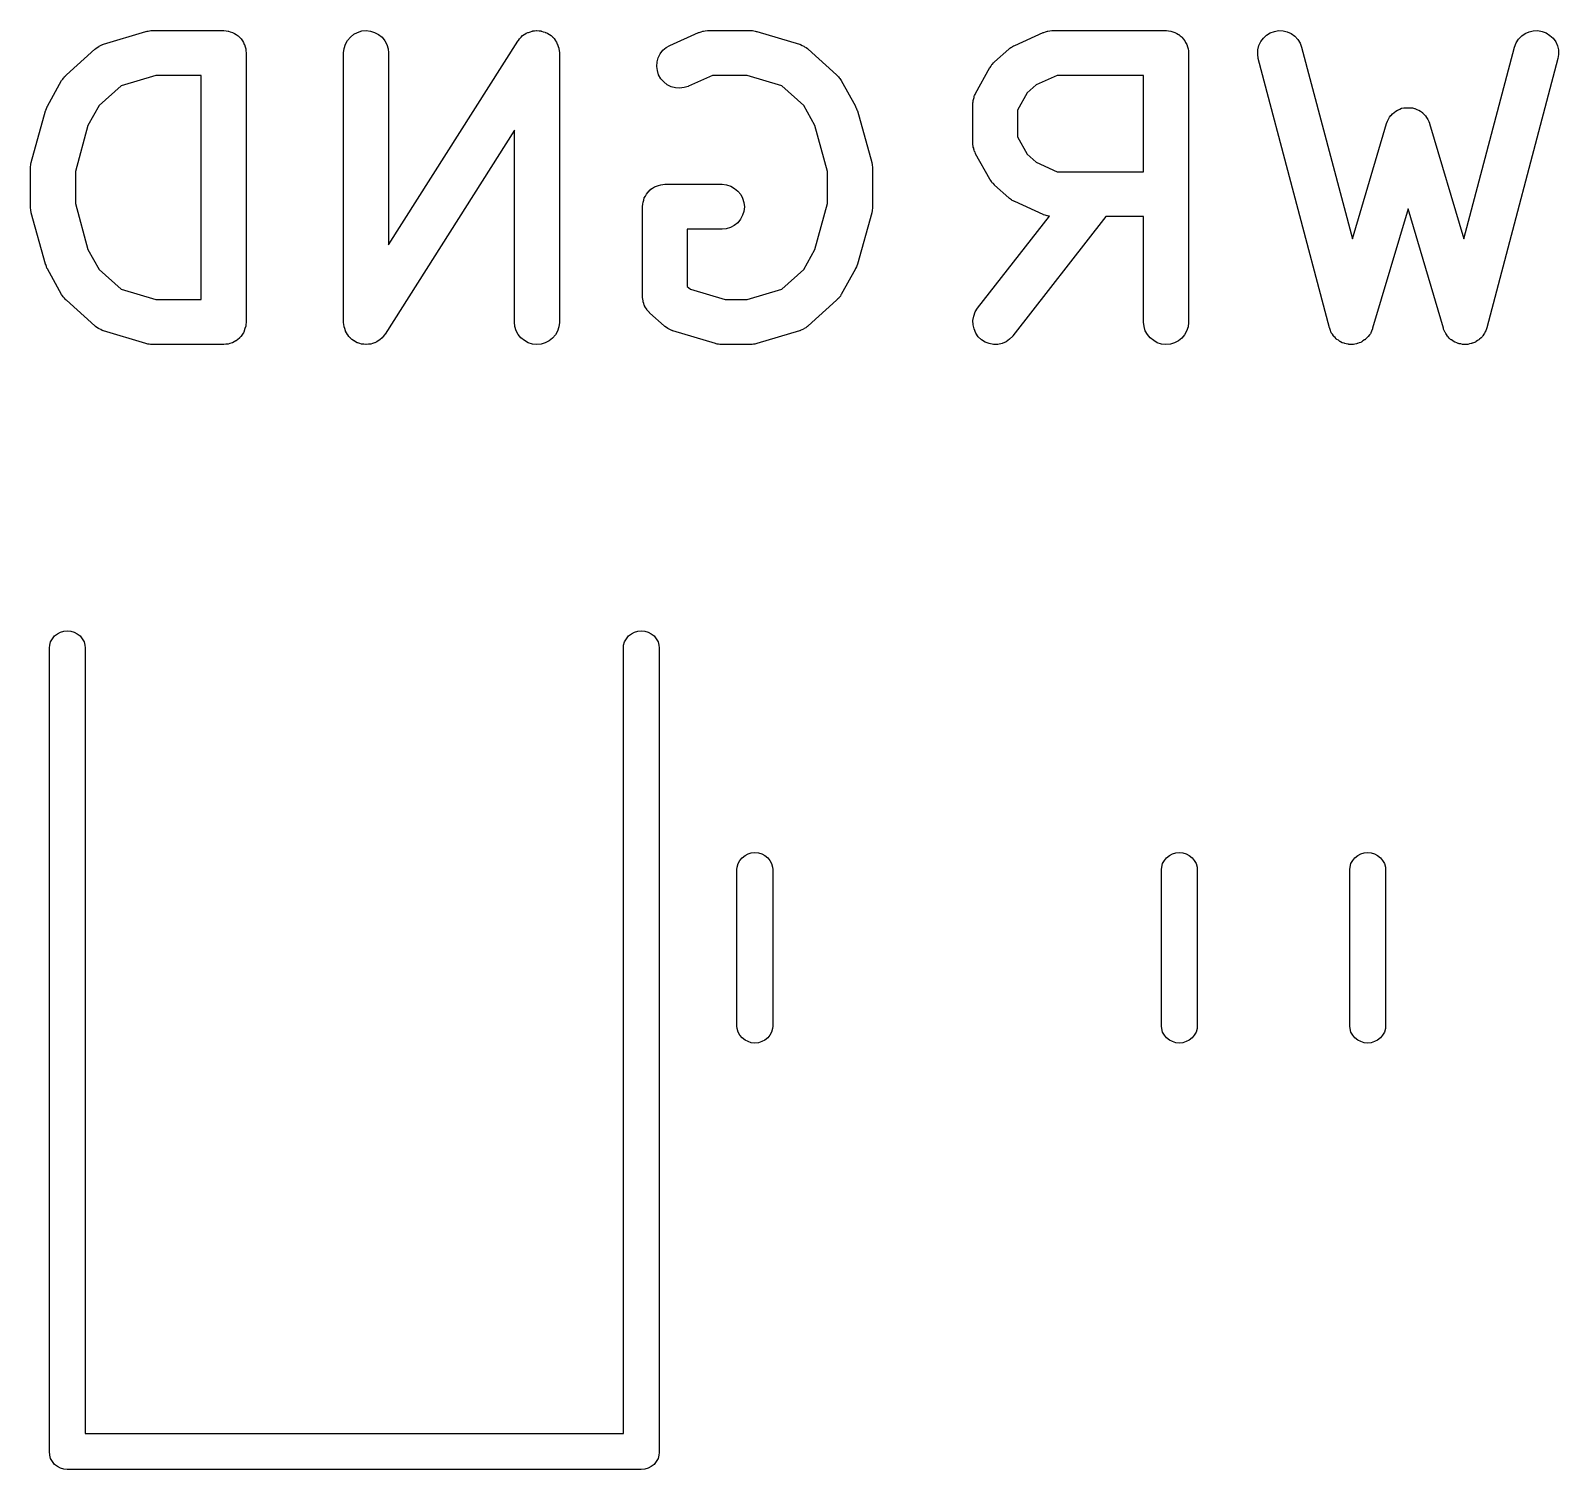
# Model space of a CAD drawing. Extents: x 130.4 to 170.5, y -130.2 to -95.9.
# Drawn here: x 130.59 to 135.7, y -105.5 to -100.68 of the extents above; entities that cross this region are included whole.
import ezdxf

# ---------------------------------------------------------------- set-up
doc = ezdxf.new("R2010")
doc.units = 0
doc.layers.add('BLACK', color=7, linetype='CONTINUOUS')

msp = doc.modelspace()

# ---------------------------------------------------------------- linework, layer by layer
at = {"layer": 'BLACK', "linetype": 'CONTINUOUS'}
for p, q in [((130.836, -100.728), (130.978, -100.685)), ((130.978, -100.685), (130.979, -100.685)), ((130.979, -100.685), (130.982, -100.684)), ((130.982, -100.684), (130.985, -100.684)), ((130.985, -100.684), (130.99, -100.683)), ((130.99, -100.683), (130.994, -100.682)), ((130.994, -100.682), (130.997, -100.682)), ((130.997, -100.682), (131, -100.682)), ((131, -100.682), (131.238, -100.682)), ((131.238, -100.682), (131.239, -100.682)), ((131.239, -100.682), (131.239, -100.682)), ((131.239, -100.682), (131.239, -100.682)), ((131.239, -100.682), (131.239, -100.682)), ((131.239, -100.682), (131.246, -100.683)), ((131.246, -100.683), (131.253, -100.684)), ((131.253, -100.684), (131.253, -100.684)), ((131.253, -100.684), (131.254, -100.684)), ((131.254, -100.684), (131.26, -100.686)), ((131.26, -100.686), (131.267, -100.688)), ((131.686, -100.688), (131.7, -100.683)), ((131.7, -100.683), (131.715, -100.682)), ((131.715, -100.682), (131.729, -100.684)), ((131.729, -100.684), (131.743, -100.688)), ((132.258, -100.688), (132.264, -100.686)), ((132.264, -100.686), (132.27, -100.684)), ((132.27, -100.684), (132.271, -100.684)), ((132.271, -100.684), (132.272, -100.683)), ((132.272, -100.683), (132.278, -100.683)), ((132.278, -100.683), (132.285, -100.682)), ((132.285, -100.682), (132.285, -100.682)), ((132.285, -100.682), (132.286, -100.682)), ((132.286, -100.682), (132.293, -100.683)), ((132.293, -100.683), (132.299, -100.683)), ((132.299, -100.683), (132.3, -100.684)), ((132.3, -100.684), (132.301, -100.684)), ((132.301, -100.684), (132.307, -100.686)), ((132.307, -100.686), (132.313, -100.687)), ((132.829, -100.688), (132.835, -100.686)), ((132.835, -100.686), (132.841, -100.684)), ((132.841, -100.684), (132.842, -100.684)), ((132.842, -100.684), (132.843, -100.684)), ((132.843, -100.684), (132.849, -100.683)), ((132.849, -100.683), (132.856, -100.682)), ((132.856, -100.682), (132.856, -100.682)), ((132.856, -100.682), (132.857, -100.682)), ((132.857, -100.682), (133, -100.682)), ((133, -100.682), (133.001, -100.682)), ((133.001, -100.682), (133.004, -100.682)), ((133.004, -100.682), (133.007, -100.682)), ((133.007, -100.682), (133.011, -100.683)), ((133.011, -100.683), (133.016, -100.684)), ((133.016, -100.684), (133.019, -100.685)), ((133.019, -100.685), (133.022, -100.685)), ((133.022, -100.685), (133.164, -100.728)), ((133.981, -100.688), (133.987, -100.686)), ((133.987, -100.686), (133.994, -100.684)), ((133.994, -100.684), (133.994, -100.684)), ((133.994, -100.684), (133.995, -100.684)), ((133.995, -100.684), (134.002, -100.683)), ((134.002, -100.683), (134.008, -100.682)), ((134.008, -100.682), (134.009, -100.682)), ((134.009, -100.682), (134.01, -100.682)), ((134.01, -100.682), (134.39, -100.682)), ((134.39, -100.682), (134.391, -100.682)), ((134.391, -100.682), (134.391, -100.682)), ((134.391, -100.682), (134.391, -100.682)), ((134.391, -100.682), (134.392, -100.682)), ((134.392, -100.682), (134.399, -100.683)), ((134.399, -100.683), (134.406, -100.684)), ((134.406, -100.684), (134.406, -100.684)), ((134.406, -100.684), (134.406, -100.684)), ((134.406, -100.684), (134.413, -100.686)), ((134.413, -100.686), (134.42, -100.688)), ((134.739, -100.69), (134.753, -100.685)), ((134.753, -100.685), (134.767, -100.682)), ((134.767, -100.682), (134.782, -100.683)), ((134.782, -100.683), (134.796, -100.686)), ((134.796, -100.686), (134.809, -100.692)), ((135.592, -100.692), (135.605, -100.686)), ((135.605, -100.686), (135.619, -100.683)), ((135.619, -100.683), (135.634, -100.682)), ((135.634, -100.682), (135.648, -100.685)), ((135.648, -100.685), (135.662, -100.69)), ((130.815, -100.739), (130.82, -100.735)), ((130.82, -100.735), (130.821, -100.734)), ((130.821, -100.734), (130.822, -100.734)), ((130.822, -100.734), (130.828, -100.731)), ((130.828, -100.731), (130.833, -100.729)), ((130.833, -100.729), (130.834, -100.729)), ((130.834, -100.729), (130.836, -100.728)), ((131.267, -100.688), (131.267, -100.688)), ((131.267, -100.688), (131.268, -100.688)), ((131.268, -100.688), (131.274, -100.692)), ((131.274, -100.692), (131.28, -100.695)), ((131.28, -100.695), (131.28, -100.695)), ((131.28, -100.695), (131.28, -100.695)), ((131.28, -100.695), (131.286, -100.7)), ((131.286, -100.7), (131.291, -100.704)), ((131.291, -100.704), (131.291, -100.704)), ((131.291, -100.704), (131.292, -100.705)), ((131.292, -100.705), (131.296, -100.71)), ((131.296, -100.71), (131.301, -100.716)), ((131.301, -100.716), (131.301, -100.716)), ((131.301, -100.716), (131.301, -100.716)), ((131.301, -100.716), (131.304, -100.722)), ((131.304, -100.722), (131.307, -100.729)), ((131.307, -100.729), (131.308, -100.729)), ((131.308, -100.729), (131.308, -100.729)), ((131.308, -100.729), (131.31, -100.736)), ((131.31, -100.736), (131.312, -100.743)), ((131.641, -100.742), (131.645, -100.728)), ((131.645, -100.728), (131.652, -100.715)), ((131.652, -100.715), (131.662, -100.704)), ((131.662, -100.704), (131.673, -100.694)), ((131.673, -100.694), (131.686, -100.688)), ((131.743, -100.688), (131.756, -100.695)), ((131.756, -100.695), (131.768, -100.704)), ((131.768, -100.704), (131.777, -100.716)), ((131.777, -100.716), (131.784, -100.729)), ((131.784, -100.729), (131.788, -100.743)), ((131.789, -101.399), (132.222, -100.717)), ((132.222, -100.717), (132.223, -100.716)), ((132.223, -100.716), (132.223, -100.715)), ((132.223, -100.715), (132.224, -100.715)), ((132.224, -100.715), (132.228, -100.71)), ((132.228, -100.71), (132.232, -100.705)), ((132.232, -100.705), (132.233, -100.704)), ((132.233, -100.704), (132.238, -100.699)), ((132.233, -100.704), (132.233, -100.704)), ((132.238, -100.699), (132.243, -100.695)), ((132.243, -100.695), (132.244, -100.695)), ((132.244, -100.695), (132.245, -100.694)), ((132.245, -100.694), (132.25, -100.691)), ((132.25, -100.691), (132.256, -100.688)), ((132.256, -100.688), (132.257, -100.688)), ((132.257, -100.688), (132.258, -100.688)), ((132.313, -100.687), (132.314, -100.688)), ((132.314, -100.688), (132.315, -100.688)), ((132.315, -100.688), (132.321, -100.691)), ((132.321, -100.691), (132.326, -100.694)), ((132.326, -100.694), (132.327, -100.695)), ((132.327, -100.695), (132.328, -100.695)), ((132.328, -100.695), (132.333, -100.699)), ((132.333, -100.699), (132.338, -100.703)), ((132.338, -100.703), (132.338, -100.704)), ((132.338, -100.704), (132.339, -100.704)), ((132.339, -100.704), (132.343, -100.709)), ((132.343, -100.709), (132.347, -100.714)), ((132.347, -100.714), (132.348, -100.715)), ((132.348, -100.715), (132.348, -100.716)), ((132.348, -100.716), (132.351, -100.721)), ((132.351, -100.721), (132.354, -100.727)), ((132.354, -100.727), (132.355, -100.728)), ((132.355, -100.728), (132.355, -100.729)), ((132.355, -100.729), (132.357, -100.735)), ((132.357, -100.735), (132.359, -100.741)), ((132.718, -100.739), (132.731, -100.732)), ((132.731, -100.732), (132.826, -100.689)), ((132.826, -100.689), (132.827, -100.688)), ((132.827, -100.688), (132.828, -100.688)), ((132.828, -100.688), (132.829, -100.688)), ((133.164, -100.728), (133.165, -100.728)), ((133.165, -100.728), (133.167, -100.729)), ((133.167, -100.729), (133.168, -100.729)), ((133.168, -100.729), (133.173, -100.732)), ((133.173, -100.732), (133.179, -100.734)), ((133.179, -100.734), (133.18, -100.735)), ((133.18, -100.735), (133.181, -100.736)), ((133.181, -100.736), (133.186, -100.739)), ((133.871, -100.739), (133.874, -100.737)), ((133.874, -100.737), (133.877, -100.735)), ((133.877, -100.735), (133.88, -100.733)), ((133.88, -100.733), (133.884, -100.732)), ((133.884, -100.732), (133.979, -100.689)), ((133.979, -100.689), (133.98, -100.688)), ((133.98, -100.688), (133.98, -100.688)), ((133.98, -100.688), (133.981, -100.688)), ((134.42, -100.688), (134.42, -100.688)), ((134.42, -100.688), (134.42, -100.688)), ((134.42, -100.688), (134.426, -100.692)), ((134.426, -100.692), (134.432, -100.695)), ((134.432, -100.695), (134.433, -100.695)), ((134.433, -100.695), (134.433, -100.695)), ((134.433, -100.695), (134.438, -100.7)), ((134.438, -100.7), (134.444, -100.704)), ((134.444, -100.704), (134.444, -100.704)), ((134.444, -100.704), (134.444, -100.705)), ((134.444, -100.705), (134.448, -100.71)), ((134.448, -100.71), (134.453, -100.716)), ((134.453, -100.716), (134.453, -100.716)), ((134.453, -100.716), (134.453, -100.716)), ((134.453, -100.716), (134.456, -100.722)), ((134.456, -100.722), (134.46, -100.729)), ((134.46, -100.729), (134.46, -100.729)), ((134.46, -100.729), (134.46, -100.729)), ((134.46, -100.729), (134.462, -100.736)), ((134.462, -100.736), (134.464, -100.743)), ((134.697, -100.746), (134.701, -100.732)), ((134.701, -100.732), (134.707, -100.719)), ((134.707, -100.719), (134.716, -100.707)), ((134.716, -100.707), (134.726, -100.697)), ((134.726, -100.697), (134.739, -100.69)), ((134.809, -100.692), (134.821, -100.701)), ((134.821, -100.701), (134.831, -100.712)), ((134.831, -100.712), (134.839, -100.724)), ((134.839, -100.724), (134.844, -100.738)), ((135.556, -100.737), (135.562, -100.723)), ((135.556, -100.738), (135.556, -100.737)), ((135.562, -100.723), (135.569, -100.711)), ((135.569, -100.711), (135.58, -100.7)), ((135.58, -100.7), (135.592, -100.692)), ((135.662, -100.69), (135.674, -100.698)), ((135.674, -100.698), (135.685, -100.708)), ((135.685, -100.708), (135.694, -100.72)), ((135.694, -100.72), (135.7, -100.733)), ((135.7, -100.733), (135.703, -100.747)), ((130.712, -100.83), (130.807, -100.744)), ((130.807, -100.744), (130.808, -100.744)), ((130.808, -100.744), (130.809, -100.743)), ((130.809, -100.743), (130.81, -100.742)), ((130.81, -100.742), (130.815, -100.739)), ((131.312, -100.743), (131.312, -100.743)), ((131.312, -100.743), (131.312, -100.743)), ((131.312, -100.743), (131.312, -100.75)), ((131.312, -100.75), (131.313, -100.757)), ((131.313, -100.757), (131.313, -101.657)), ((131.639, -100.756), (131.641, -100.742)), ((131.639, -100.757), (131.639, -100.756)), ((131.639, -101.657), (131.639, -100.757)), ((131.788, -100.743), (131.789, -100.757)), ((131.789, -100.757), (131.789, -101.399)), ((132.359, -100.741), (132.359, -100.742)), ((132.359, -100.742), (132.359, -100.743)), ((132.359, -100.743), (132.36, -100.749)), ((132.36, -100.749), (132.361, -100.756)), ((132.361, -100.756), (132.361, -100.756)), ((132.361, -100.756), (132.361, -100.757)), ((132.361, -100.757), (132.361, -101.657)), ((132.687, -100.802), (132.688, -100.787)), ((132.688, -100.787), (132.692, -100.773)), ((132.692, -100.773), (132.698, -100.76)), ((132.698, -100.76), (132.707, -100.748)), ((132.707, -100.748), (132.718, -100.739)), ((133.186, -100.739), (133.191, -100.742)), ((133.191, -100.742), (133.192, -100.743)), ((133.192, -100.743), (133.193, -100.744)), ((133.193, -100.744), (133.288, -100.83)), ((133.813, -100.79), (133.816, -100.787)), ((133.816, -100.787), (133.864, -100.744)), ((133.864, -100.744), (133.865, -100.744)), ((133.865, -100.744), (133.868, -100.741)), ((133.868, -100.741), (133.871, -100.739)), ((134.464, -100.743), (134.464, -100.743)), ((134.464, -100.743), (134.464, -100.743)), ((134.464, -100.743), (134.465, -100.75)), ((134.465, -100.75), (134.465, -100.757)), ((134.465, -100.757), (134.465, -101.657)), ((134.697, -100.761), (134.697, -100.746)), ((134.699, -100.775), (134.697, -100.761)), ((134.699, -100.776), (134.699, -100.775)), ((134.937, -101.676), (134.699, -100.776)), ((134.844, -100.738), (135.014, -101.379)), ((135.386, -101.379), (135.556, -100.738)), ((135.701, -100.776), (135.463, -101.676)), ((135.703, -100.762), (135.701, -100.776)), ((135.703, -100.747), (135.703, -100.762)), ((130.702, -100.841), (130.704, -100.839)), ((130.704, -100.839), (130.705, -100.836)), ((130.705, -100.836), (130.709, -100.833)), ((130.709, -100.833), (130.712, -100.83)), ((131.011, -100.832), (130.895, -100.867)), ((131.163, -100.832), (131.011, -100.832)), ((131.163, -101.582), (131.163, -100.832)), ((132.689, -100.816), (132.687, -100.802)), ((132.693, -100.83), (132.689, -100.816)), ((132.7, -100.843), (132.693, -100.83)), ((132.873, -100.832), (132.793, -100.868)), ((132.989, -100.832), (132.873, -100.832)), ((133.105, -100.867), (132.989, -100.832)), ((133.288, -100.83), (133.289, -100.831)), ((133.289, -100.831), (133.292, -100.834)), ((133.292, -100.834), (133.295, -100.837)), ((133.295, -100.837), (133.297, -100.84)), ((133.297, -100.84), (133.299, -100.842)), ((133.753, -100.892), (133.801, -100.806)), ((133.801, -100.806), (133.802, -100.806)), ((133.802, -100.806), (133.804, -100.802)), ((133.804, -100.802), (133.807, -100.798)), ((133.807, -100.798), (133.808, -100.796)), ((133.808, -100.796), (133.81, -100.794)), ((133.81, -100.794), (133.813, -100.79)), ((134.026, -100.832), (133.956, -100.864)), ((134.315, -100.832), (134.026, -100.832)), ((134.315, -101.154), (134.315, -100.832)), ((130.649, -100.935), (130.696, -100.849)), ((130.696, -100.849), (130.697, -100.848)), ((130.697, -100.848), (130.7, -100.845)), ((130.7, -100.845), (130.702, -100.841)), ((130.895, -100.867), (130.821, -100.933)), ((132.71, -100.854), (132.7, -100.843)), ((132.722, -100.863), (132.71, -100.854)), ((132.735, -100.87), (132.722, -100.863)), ((132.749, -100.874), (132.735, -100.87)), ((132.763, -100.875), (132.749, -100.874)), ((132.778, -100.873), (132.763, -100.875)), ((132.792, -100.869), (132.778, -100.873)), ((132.793, -100.868), (132.792, -100.869)), ((133.179, -100.933), (133.105, -100.867)), ((133.299, -100.842), (133.301, -100.846)), ((133.301, -100.846), (133.304, -100.849)), ((133.304, -100.849), (133.351, -100.935)), ((133.926, -100.89), (133.894, -100.948)), ((133.956, -100.864), (133.926, -100.89)), ((130.645, -100.943), (130.648, -100.937)), ((130.648, -100.936), (130.649, -100.935)), ((130.648, -100.937), (130.648, -100.936)), ((130.821, -100.933), (130.784, -101)), ((133.216, -101), (133.179, -100.933)), ((133.351, -100.935), (133.352, -100.936)), ((133.352, -100.936), (133.352, -100.937)), ((133.352, -100.937), (133.353, -100.938)), ((133.353, -100.938), (133.355, -100.944)), ((133.744, -100.924), (133.745, -100.92)), ((133.744, -100.928), (133.744, -100.924)), ((133.744, -100.929), (133.744, -100.928)), ((133.744, -101.057), (133.744, -100.929)), ((133.745, -100.916), (133.746, -100.913)), ((133.745, -100.92), (133.745, -100.916)), ((133.746, -100.913), (133.747, -100.909)), ((133.747, -100.909), (133.748, -100.906)), ((133.748, -100.906), (133.749, -100.902)), ((133.749, -100.902), (133.75, -100.899)), ((133.75, -100.899), (133.752, -100.896)), ((133.752, -100.896), (133.753, -100.892)), ((135.172, -100.945), (135.178, -100.942)), ((135.178, -100.942), (135.179, -100.942)), ((135.179, -100.942), (135.186, -100.941)), ((135.179, -100.942), (135.179, -100.942)), ((135.186, -100.941), (135.193, -100.94)), ((135.193, -100.94), (135.193, -100.94)), ((135.193, -100.94), (135.194, -100.94)), ((135.194, -100.94), (135.201, -100.94)), ((135.201, -100.94), (135.207, -100.94)), ((135.207, -100.94), (135.208, -100.94)), ((135.208, -100.94), (135.208, -100.94)), ((135.208, -100.94), (135.215, -100.941)), ((135.215, -100.941), (135.222, -100.943)), ((130.594, -101.123), (130.642, -100.951)), ((130.642, -100.95), (130.643, -100.949)), ((130.642, -100.951), (130.642, -100.95)), ((130.643, -100.948), (130.645, -100.943)), ((130.643, -100.949), (130.643, -100.948)), ((133.355, -100.944), (133.357, -100.949)), ((133.357, -100.949), (133.358, -100.95)), ((133.358, -100.95), (133.358, -100.951)), ((133.358, -100.951), (133.406, -101.123)), ((133.894, -100.948), (133.894, -101.038)), ((135.014, -101.379), (135.128, -100.993)), ((135.128, -100.993), (135.128, -100.992)), ((135.128, -100.992), (135.129, -100.992)), ((135.129, -100.991), (135.131, -100.985)), ((135.129, -100.992), (135.129, -100.991)), ((135.131, -100.985), (135.134, -100.978)), ((135.134, -100.978), (135.138, -100.972)), ((135.134, -100.978), (135.134, -100.978)), ((135.134, -100.978), (135.134, -100.978)), ((135.138, -100.972), (135.142, -100.966)), ((135.142, -100.966), (135.143, -100.966)), ((135.143, -100.966), (135.148, -100.961)), ((135.143, -100.966), (135.143, -100.966)), ((135.148, -100.961), (135.153, -100.956)), ((135.153, -100.956), (135.159, -100.952)), ((135.153, -100.956), (135.153, -100.956)), ((135.153, -100.956), (135.153, -100.956)), ((135.159, -100.952), (135.165, -100.948)), ((135.165, -100.948), (135.165, -100.948)), ((135.165, -100.948), (135.166, -100.948)), ((135.166, -100.948), (135.172, -100.945)), ((135.222, -100.943), (135.222, -100.943)), ((135.222, -100.943), (135.223, -100.943)), ((135.223, -100.943), (135.229, -100.946)), ((135.229, -100.946), (135.235, -100.948)), ((135.235, -100.948), (135.236, -100.948)), ((135.236, -100.948), (135.236, -100.948)), ((135.236, -100.948), (135.242, -100.952)), ((135.242, -100.952), (135.248, -100.956)), ((135.248, -100.956), (135.248, -100.957)), ((135.248, -100.957), (135.248, -100.957)), ((135.248, -100.957), (135.253, -100.962)), ((135.253, -100.962), (135.258, -100.967)), ((135.258, -100.967), (135.258, -100.967)), ((135.258, -100.967), (135.258, -100.967)), ((135.258, -100.967), (135.262, -100.973)), ((135.262, -100.973), (135.266, -100.979)), ((135.266, -100.979), (135.266, -100.979)), ((135.266, -100.979), (135.266, -100.979)), ((135.266, -100.979), (135.269, -100.986)), ((135.269, -100.986), (135.272, -100.992)), ((135.272, -100.992), (135.272, -100.993)), ((135.272, -100.993), (135.272, -100.993)), ((135.272, -100.993), (135.386, -101.379)), ((130.784, -101), (130.742, -101.153)), ((132.211, -101.015), (131.778, -101.697)), ((132.211, -101.657), (132.211, -101.015)), ((133.258, -101.153), (133.216, -101)), ((133.894, -101.038), (133.926, -101.095)), ((133.744, -101.061), (133.744, -101.057)), ((133.744, -101.065), (133.744, -101.061)), ((133.745, -101.068), (133.744, -101.065)), ((133.745, -101.072), (133.745, -101.068)), ((133.747, -101.075), (133.745, -101.072)), ((133.747, -101.079), (133.747, -101.075)), ((133.749, -101.082), (133.747, -101.079)), ((133.75, -101.086), (133.749, -101.082)), ((133.752, -101.089), (133.75, -101.086)), ((133.753, -101.093), (133.752, -101.089)), ((133.753, -101.094), (133.753, -101.093)), ((133.801, -101.179), (133.753, -101.094)), ((133.926, -101.095), (133.956, -101.122)), ((130.592, -101.137), (130.593, -101.132)), ((130.592, -101.14), (130.592, -101.137)), ((130.592, -101.142), (130.592, -101.14)), ((130.592, -101.143), (130.592, -101.142)), ((130.592, -101.271), (130.592, -101.143)), ((130.593, -101.127), (130.594, -101.125)), ((130.593, -101.132), (130.593, -101.127)), ((130.594, -101.125), (130.594, -101.123)), ((133.406, -101.123), (133.406, -101.124)), ((133.406, -101.124), (133.406, -101.126)), ((133.406, -101.126), (133.407, -101.128)), ((133.407, -101.128), (133.407, -101.133)), ((133.407, -101.133), (133.408, -101.138)), ((133.408, -101.138), (133.408, -101.141)), ((133.408, -101.141), (133.408, -101.143)), ((133.408, -101.143), (133.408, -101.271)), ((133.956, -101.122), (134.026, -101.154)), ((130.742, -101.153), (130.742, -101.261)), ((132.7, -101.198), (132.707, -101.197)), ((132.707, -101.197), (132.714, -101.196)), ((132.714, -101.196), (132.905, -101.196)), ((132.905, -101.196), (132.906, -101.196)), ((132.906, -101.196), (132.92, -101.198)), ((133.258, -101.261), (133.258, -101.153)), ((133.804, -101.183), (133.801, -101.179)), ((133.806, -101.187), (133.804, -101.183)), ((133.808, -101.189), (133.806, -101.187)), ((133.809, -101.191), (133.808, -101.189)), ((133.813, -101.194), (133.809, -101.191)), ((133.816, -101.198), (133.813, -101.194)), ((134.026, -101.154), (134.315, -101.154)), ((132.643, -101.249), (132.645, -101.242)), ((132.645, -101.242), (132.649, -101.236)), ((132.645, -101.242), (132.645, -101.242)), ((132.645, -101.242), (132.645, -101.242)), ((132.649, -101.236), (132.652, -101.229)), ((132.652, -101.229), (132.657, -101.224)), ((132.652, -101.229), (132.652, -101.229)), ((132.652, -101.229), (132.652, -101.229)), ((132.657, -101.224), (132.661, -101.218)), ((132.661, -101.218), (132.662, -101.218)), ((132.662, -101.218), (132.667, -101.213)), ((132.662, -101.218), (132.662, -101.218)), ((132.667, -101.213), (132.673, -101.209)), ((132.673, -101.209), (132.679, -101.205)), ((132.673, -101.209), (132.673, -101.209)), ((132.673, -101.209), (132.673, -101.209)), ((132.679, -101.205), (132.686, -101.202)), ((132.686, -101.202), (132.693, -101.2)), ((132.686, -101.202), (132.686, -101.202)), ((132.686, -101.202), (132.686, -101.202)), ((132.693, -101.2), (132.7, -101.198)), ((132.7, -101.198), (132.7, -101.198)), ((132.7, -101.198), (132.7, -101.198)), ((132.92, -101.198), (132.934, -101.202)), ((132.934, -101.202), (132.947, -101.21)), ((132.947, -101.21), (132.958, -101.219)), ((132.958, -101.219), (132.968, -101.23)), ((132.968, -101.23), (132.974, -101.243)), ((132.974, -101.243), (132.978, -101.257)), ((133.816, -101.199), (133.816, -101.198)), ((133.864, -101.241), (133.816, -101.199)), ((133.867, -101.244), (133.864, -101.241)), ((133.87, -101.246), (133.867, -101.244)), ((133.873, -101.248), (133.87, -101.246)), ((133.876, -101.25), (133.873, -101.248)), ((130.592, -101.274), (130.592, -101.271)), ((130.592, -101.276), (130.592, -101.274)), ((130.593, -101.281), (130.592, -101.276)), ((130.593, -101.286), (130.593, -101.281)), ((130.594, -101.288), (130.593, -101.286)), ((130.594, -101.29), (130.594, -101.288)), ((130.594, -101.292), (130.594, -101.29)), ((130.642, -101.463), (130.594, -101.292)), ((130.742, -101.261), (130.784, -101.414)), ((132.639, -101.27), (132.64, -101.263)), ((132.639, -101.271), (132.639, -101.27)), ((132.639, -101.571), (132.639, -101.271)), ((132.639, -101.271), (132.639, -101.271)), ((132.639, -101.271), (132.639, -101.271)), ((132.639, -101.271), (132.639, -101.271)), ((132.64, -101.263), (132.641, -101.256)), ((132.641, -101.256), (132.643, -101.249)), ((132.641, -101.256), (132.641, -101.256)), ((132.641, -101.256), (132.641, -101.256)), ((132.974, -101.3), (132.967, -101.313)), ((132.978, -101.287), (132.974, -101.3)), ((132.978, -101.257), (132.98, -101.272)), ((132.98, -101.272), (132.978, -101.287)), ((133.216, -101.414), (133.258, -101.261)), ((133.406, -101.292), (133.358, -101.463)), ((133.407, -101.287), (133.406, -101.289)), ((133.406, -101.289), (133.406, -101.292)), ((133.408, -101.277), (133.407, -101.282)), ((133.407, -101.282), (133.407, -101.287)), ((133.408, -101.271), (133.408, -101.272)), ((133.408, -101.272), (133.408, -101.275)), ((133.408, -101.275), (133.408, -101.277)), ((133.879, -101.252), (133.876, -101.25)), ((133.883, -101.254), (133.879, -101.252)), ((133.884, -101.254), (133.883, -101.254)), ((133.979, -101.297), (133.884, -101.254)), ((133.98, -101.298), (133.979, -101.297)), ((133.979, -101.297), (133.979, -101.297)), ((133.986, -101.3), (133.98, -101.298)), ((133.993, -101.302), (133.986, -101.3)), ((135.2, -101.278), (135.081, -101.678)), ((135.319, -101.678), (135.2, -101.278)), ((132.905, -101.346), (132.789, -101.346)), ((132.789, -101.346), (132.789, -101.538)), ((132.919, -101.345), (132.905, -101.346)), ((132.933, -101.341), (132.919, -101.345)), ((132.946, -101.334), (132.933, -101.341)), ((132.958, -101.325), (132.946, -101.334)), ((132.967, -101.313), (132.958, -101.325)), ((133.76, -101.611), (134, -101.303)), ((134.189, -101.304), (133.878, -101.703)), ((133.994, -101.302), (133.993, -101.302)), ((133.993, -101.302), (133.993, -101.302)), ((134, -101.303), (133.994, -101.302)), ((134.315, -101.304), (134.189, -101.304)), ((134.315, -101.657), (134.315, -101.304)), ((130.784, -101.414), (130.821, -101.481)), ((133.179, -101.481), (133.216, -101.414)), ((130.642, -101.464), (130.642, -101.463)), ((130.643, -101.465), (130.642, -101.464)), ((130.645, -101.471), (130.643, -101.465)), ((130.647, -101.477), (130.645, -101.471)), ((130.648, -101.477), (130.647, -101.477)), ((130.648, -101.478), (130.648, -101.477)), ((130.649, -101.479), (130.648, -101.478)), ((130.696, -101.565), (130.649, -101.479)), ((130.821, -101.481), (130.895, -101.547)), ((133.105, -101.547), (133.179, -101.481)), ((133.351, -101.479), (133.304, -101.565)), ((133.352, -101.478), (133.351, -101.479)), ((133.355, -101.472), (133.352, -101.478)), ((133.352, -101.478), (133.352, -101.478)), ((133.357, -101.466), (133.355, -101.472)), ((133.358, -101.464), (133.357, -101.465)), ((133.357, -101.465), (133.357, -101.466)), ((133.358, -101.463), (133.358, -101.464)), ((130.895, -101.547), (131.011, -101.582)), ((132.789, -101.538), (132.8, -101.547)), ((132.8, -101.547), (132.916, -101.582)), ((132.989, -101.582), (133.105, -101.547)), ((130.699, -101.569), (130.696, -101.565)), ((130.701, -101.573), (130.699, -101.569)), ((130.703, -101.575), (130.701, -101.573)), ((130.705, -101.577), (130.703, -101.575)), ((130.708, -101.58), (130.705, -101.577)), ((130.711, -101.584), (130.708, -101.58)), ((130.712, -101.584), (130.711, -101.584)), ((130.807, -101.67), (130.712, -101.584)), ((131.011, -101.582), (131.163, -101.582)), ((132.639, -101.573), (132.639, -101.571)), ((132.639, -101.575), (132.639, -101.573)), ((132.64, -101.58), (132.639, -101.575)), ((132.641, -101.586), (132.64, -101.58)), ((132.641, -101.588), (132.641, -101.586)), ((132.641, -101.589), (132.641, -101.588)), ((132.643, -101.595), (132.641, -101.589)), ((132.645, -101.6), (132.643, -101.595)), ((132.646, -101.601), (132.645, -101.6)), ((132.646, -101.603), (132.646, -101.601)), ((132.649, -101.608), (132.646, -101.603)), ((132.916, -101.582), (132.989, -101.582)), ((133.288, -101.584), (133.193, -101.67)), ((133.291, -101.581), (133.288, -101.584)), ((133.295, -101.578), (133.291, -101.581)), ((133.296, -101.576), (133.295, -101.578)), ((133.298, -101.574), (133.296, -101.576)), ((133.301, -101.57), (133.298, -101.574)), ((133.303, -101.566), (133.301, -101.57)), ((133.304, -101.565), (133.303, -101.566)), ((131.313, -101.657), (131.313, -101.658)), ((131.639, -101.658), (131.639, -101.657)), ((132.212, -101.672), (132.211, -101.657)), ((132.361, -101.657), (132.361, -101.658)), ((132.652, -101.613), (132.649, -101.608)), ((132.653, -101.614), (132.652, -101.613)), ((132.654, -101.616), (132.653, -101.614)), ((132.657, -101.62), (132.654, -101.616)), ((132.661, -101.624), (132.657, -101.62)), ((132.662, -101.625), (132.661, -101.624)), ((132.663, -101.626), (132.662, -101.625)), ((132.664, -101.627), (132.663, -101.626)), ((132.712, -101.67), (132.664, -101.627)), ((133.744, -101.652), (133.747, -101.637)), ((133.745, -101.666), (133.744, -101.652)), ((133.747, -101.637), (133.752, -101.623)), ((133.752, -101.623), (133.76, -101.611)), ((134.317, -101.672), (134.315, -101.657)), ((134.465, -101.657), (134.465, -101.658)), ((130.808, -101.671), (130.807, -101.67)), ((130.809, -101.672), (130.808, -101.671)), ((130.814, -101.675), (130.809, -101.672)), ((130.819, -101.679), (130.814, -101.675)), ((130.82, -101.679), (130.819, -101.679)), ((130.821, -101.68), (130.82, -101.679)), ((130.827, -101.682), (130.821, -101.68)), ((130.832, -101.685), (130.827, -101.682)), ((130.833, -101.685), (130.832, -101.685)), ((130.835, -101.686), (130.833, -101.685)), ((130.836, -101.686), (130.835, -101.686)), ((130.978, -101.729), (130.836, -101.686)), ((131.295, -101.705), (131.291, -101.71)), ((131.3, -101.7), (131.295, -101.705)), ((131.304, -101.693), (131.3, -101.699)), ((131.3, -101.699), (131.3, -101.699)), ((131.3, -101.699), (131.3, -101.7)), ((131.307, -101.687), (131.304, -101.693)), ((131.309, -101.679), (131.307, -101.686)), ((131.307, -101.686), (131.307, -101.686)), ((131.307, -101.686), (131.307, -101.687)), ((131.311, -101.673), (131.309, -101.679)), ((131.312, -101.672), (131.311, -101.672)), ((131.311, -101.672), (131.311, -101.673)), ((131.313, -101.658), (131.312, -101.665)), ((131.312, -101.665), (131.312, -101.672)), ((131.313, -101.658), (131.313, -101.658)), ((131.313, -101.658), (131.313, -101.658)), ((131.313, -101.658), (131.313, -101.658)), ((131.639, -101.659), (131.639, -101.658)), ((131.64, -101.665), (131.639, -101.659)), ((131.641, -101.672), (131.64, -101.665)), ((131.641, -101.673), (131.641, -101.672)), ((131.641, -101.672), (131.641, -101.672)), ((131.643, -101.679), (131.641, -101.673)), ((131.645, -101.686), (131.643, -101.679)), ((131.646, -101.687), (131.645, -101.686)), ((131.645, -101.686), (131.645, -101.686)), ((131.649, -101.693), (131.646, -101.687)), ((131.652, -101.699), (131.649, -101.693)), ((131.653, -101.7), (131.652, -101.699)), ((131.652, -101.699), (131.652, -101.699)), ((131.657, -101.705), (131.653, -101.7)), ((131.661, -101.71), (131.657, -101.705)), ((131.772, -101.705), (131.768, -101.71)), ((131.776, -101.7), (131.772, -101.705)), ((131.777, -101.699), (131.776, -101.7)), ((131.778, -101.697), (131.777, -101.698)), ((131.777, -101.698), (131.777, -101.699)), ((132.216, -101.686), (132.212, -101.672)), ((132.223, -101.699), (132.216, -101.686)), ((132.232, -101.71), (132.223, -101.699)), ((132.348, -101.7), (132.338, -101.711)), ((132.355, -101.687), (132.348, -101.7)), ((132.359, -101.673), (132.355, -101.687)), ((132.361, -101.658), (132.359, -101.673)), ((132.713, -101.671), (132.712, -101.67)), ((132.714, -101.672), (132.713, -101.671)), ((132.719, -101.675), (132.714, -101.672)), ((132.724, -101.679), (132.719, -101.675)), ((132.725, -101.679), (132.724, -101.679)), ((132.726, -101.68), (132.725, -101.679)), ((132.731, -101.682), (132.726, -101.68)), ((132.737, -101.685), (132.731, -101.682)), ((132.738, -101.685), (132.737, -101.685)), ((132.739, -101.686), (132.738, -101.685)), ((132.74, -101.686), (132.739, -101.686)), ((132.883, -101.729), (132.74, -101.686)), ((133.164, -101.686), (133.022, -101.729)), ((133.166, -101.686), (133.164, -101.686)), ((133.167, -101.685), (133.166, -101.686)), ((133.172, -101.683), (133.167, -101.685)), ((133.178, -101.681), (133.172, -101.683)), ((133.179, -101.68), (133.178, -101.681)), ((133.18, -101.679), (133.179, -101.68)), ((133.185, -101.676), (133.18, -101.679)), ((133.19, -101.672), (133.185, -101.676)), ((133.191, -101.672), (133.19, -101.672)), ((133.192, -101.671), (133.191, -101.672)), ((133.193, -101.67), (133.192, -101.671)), ((133.748, -101.68), (133.745, -101.666)), ((133.754, -101.694), (133.748, -101.68)), ((133.762, -101.706), (133.754, -101.694)), ((133.773, -101.716), (133.762, -101.706)), ((133.878, -101.704), (133.867, -101.714)), ((133.878, -101.703), (133.878, -101.704)), ((134.321, -101.686), (134.317, -101.672)), ((134.328, -101.699), (134.321, -101.686)), ((134.337, -101.71), (134.328, -101.699)), ((134.452, -101.7), (134.443, -101.711)), ((134.459, -101.687), (134.452, -101.7)), ((134.464, -101.673), (134.459, -101.687)), ((134.465, -101.658), (134.464, -101.673)), ((134.938, -101.678), (134.937, -101.676)), ((134.938, -101.679), (134.938, -101.678)), ((134.94, -101.685), (134.938, -101.679)), ((134.942, -101.69), (134.94, -101.685)), ((134.943, -101.691), (134.942, -101.69)), ((134.943, -101.693), (134.943, -101.691)), ((134.947, -101.698), (134.943, -101.693)), ((134.95, -101.703), (134.947, -101.698)), ((134.951, -101.704), (134.95, -101.703)), ((134.952, -101.705), (134.951, -101.704)), ((134.956, -101.709), (134.952, -101.705)), ((135.065, -101.707), (135.061, -101.711)), ((135.066, -101.706), (135.065, -101.707)), ((135.067, -101.705), (135.066, -101.706)), ((135.071, -101.7), (135.067, -101.705)), ((135.074, -101.696), (135.071, -101.7)), ((135.075, -101.694), (135.074, -101.696)), ((135.078, -101.688), (135.075, -101.693)), ((135.075, -101.693), (135.075, -101.694)), ((135.08, -101.682), (135.078, -101.688)), ((135.081, -101.681), (135.08, -101.682)), ((135.081, -101.678), (135.081, -101.679)), ((135.081, -101.679), (135.081, -101.681)), ((135.319, -101.68), (135.319, -101.678)), ((135.319, -101.681), (135.319, -101.68)), ((135.322, -101.687), (135.319, -101.681)), ((135.324, -101.692), (135.322, -101.687)), ((135.325, -101.693), (135.324, -101.692)), ((135.326, -101.695), (135.325, -101.693)), ((135.329, -101.699), (135.326, -101.695)), ((135.332, -101.704), (135.329, -101.699)), ((135.333, -101.705), (135.332, -101.704)), ((135.334, -101.707), (135.333, -101.705)), ((135.338, -101.711), (135.334, -101.707)), ((135.448, -101.706), (135.444, -101.71)), ((135.449, -101.704), (135.448, -101.706)), ((135.45, -101.703), (135.449, -101.704)), ((135.453, -101.698), (135.45, -101.703)), ((135.456, -101.694), (135.453, -101.698)), ((135.457, -101.692), (135.456, -101.694)), ((135.46, -101.686), (135.457, -101.691)), ((135.457, -101.691), (135.457, -101.692)), ((135.462, -101.68), (135.46, -101.686)), ((135.463, -101.677), (135.462, -101.679)), ((135.462, -101.679), (135.462, -101.68)), ((135.463, -101.676), (135.463, -101.677)), ((130.981, -101.73), (130.978, -101.729)), ((130.984, -101.731), (130.981, -101.73)), ((130.989, -101.731), (130.984, -101.731)), ((130.993, -101.732), (130.989, -101.731)), ((130.996, -101.732), (130.993, -101.732)), ((130.999, -101.732), (130.996, -101.732)), ((131, -101.732), (130.999, -101.732)), ((131.238, -101.732), (131, -101.732)), ((131.245, -101.731), (131.238, -101.732)), ((131.252, -101.731), (131.245, -101.731)), ((131.253, -101.731), (131.252, -101.731)), ((131.252, -101.731), (131.252, -101.731)), ((131.259, -101.729), (131.253, -101.731)), ((131.266, -101.727), (131.259, -101.729)), ((131.267, -101.726), (131.266, -101.727)), ((131.266, -101.727), (131.266, -101.727)), ((131.273, -101.723), (131.267, -101.726)), ((131.279, -101.72), (131.273, -101.723)), ((131.28, -101.72), (131.279, -101.72)), ((131.279, -101.72), (131.279, -101.72)), ((131.285, -101.715), (131.28, -101.72)), ((131.291, -101.711), (131.285, -101.715)), ((131.291, -101.71), (131.291, -101.711)), ((131.291, -101.711), (131.291, -101.711)), ((131.662, -101.71), (131.661, -101.71)), ((131.662, -101.711), (131.662, -101.71)), ((131.667, -101.715), (131.662, -101.711)), ((131.672, -101.719), (131.667, -101.715)), ((131.673, -101.72), (131.672, -101.719)), ((131.674, -101.72), (131.673, -101.72)), ((131.679, -101.723), (131.674, -101.72)), ((131.685, -101.726), (131.679, -101.723)), ((131.686, -101.727), (131.685, -101.726)), ((131.687, -101.727), (131.686, -101.727)), ((131.693, -101.729), (131.687, -101.727)), ((131.699, -101.731), (131.693, -101.729)), ((131.7, -101.731), (131.699, -101.731)), ((131.701, -101.731), (131.7, -101.731)), ((131.707, -101.731), (131.701, -101.731)), ((131.714, -101.732), (131.707, -101.731)), ((131.715, -101.732), (131.714, -101.732)), ((131.722, -101.731), (131.715, -101.732)), ((131.715, -101.732), (131.715, -101.732)), ((131.728, -101.731), (131.722, -101.731)), ((131.729, -101.731), (131.728, -101.731)), ((131.73, -101.731), (131.729, -101.731)), ((131.736, -101.729), (131.73, -101.731)), ((131.742, -101.727), (131.736, -101.729)), ((131.743, -101.726), (131.742, -101.727)), ((131.744, -101.726), (131.743, -101.726)), ((131.75, -101.723), (131.744, -101.726)), ((131.755, -101.72), (131.75, -101.723)), ((131.756, -101.719), (131.755, -101.72)), ((131.757, -101.719), (131.756, -101.719)), ((131.762, -101.715), (131.757, -101.719)), ((131.767, -101.711), (131.762, -101.715)), ((131.768, -101.71), (131.767, -101.71)), ((131.767, -101.71), (131.767, -101.711)), ((132.244, -101.719), (132.232, -101.71)), ((132.257, -101.726), (132.244, -101.719)), ((132.271, -101.731), (132.257, -101.726)), ((132.285, -101.732), (132.271, -101.731)), ((132.3, -101.731), (132.285, -101.732)), ((132.314, -101.727), (132.3, -101.731)), ((132.327, -101.72), (132.314, -101.727)), ((132.338, -101.711), (132.327, -101.72)), ((132.886, -101.73), (132.883, -101.729)), ((132.889, -101.731), (132.886, -101.73)), ((132.893, -101.731), (132.889, -101.731)), ((132.898, -101.732), (132.893, -101.731)), ((132.901, -101.732), (132.898, -101.732)), ((132.904, -101.732), (132.901, -101.732)), ((132.905, -101.732), (132.904, -101.732)), ((133, -101.732), (132.905, -101.732)), ((133.003, -101.732), (133, -101.732)), ((133.006, -101.732), (133.003, -101.732)), ((133.01, -101.731), (133.006, -101.732)), ((133.015, -101.731), (133.01, -101.731)), ((133.018, -101.73), (133.015, -101.731)), ((133.021, -101.729), (133.018, -101.73)), ((133.022, -101.729), (133.021, -101.729)), ((133.785, -101.724), (133.773, -101.716)), ((133.799, -101.729), (133.785, -101.724)), ((133.813, -101.732), (133.799, -101.729)), ((133.828, -101.732), (133.813, -101.732)), ((133.842, -101.729), (133.828, -101.732)), ((133.855, -101.723), (133.842, -101.729)), ((133.867, -101.714), (133.855, -101.723)), ((134.349, -101.719), (134.337, -101.71)), ((134.361, -101.726), (134.349, -101.719)), ((134.375, -101.731), (134.361, -101.726)), ((134.39, -101.732), (134.375, -101.731)), ((134.405, -101.731), (134.39, -101.732)), ((134.419, -101.727), (134.405, -101.731)), ((134.432, -101.72), (134.419, -101.727)), ((134.443, -101.711), (134.432, -101.72)), ((134.96, -101.713), (134.956, -101.709)), ((134.961, -101.714), (134.96, -101.713)), ((134.962, -101.715), (134.961, -101.714)), ((134.967, -101.718), (134.962, -101.715)), ((134.972, -101.722), (134.967, -101.718)), ((134.973, -101.722), (134.972, -101.722)), ((134.974, -101.723), (134.973, -101.722)), ((134.98, -101.726), (134.974, -101.723)), ((134.985, -101.728), (134.98, -101.726)), ((134.986, -101.728), (134.985, -101.728)), ((134.988, -101.729), (134.986, -101.728)), ((134.993, -101.73), (134.988, -101.729)), ((134.999, -101.731), (134.993, -101.73)), ((135.001, -101.731), (134.999, -101.731)), ((135.002, -101.732), (135.001, -101.731)), ((135.008, -101.732), (135.002, -101.732)), ((135.014, -101.732), (135.008, -101.732)), ((135.015, -101.732), (135.014, -101.732)), ((135.017, -101.732), (135.015, -101.732)), ((135.022, -101.731), (135.017, -101.732)), ((135.028, -101.73), (135.022, -101.731)), ((135.03, -101.729), (135.028, -101.73)), ((135.031, -101.729), (135.03, -101.729)), ((135.036, -101.727), (135.031, -101.729)), ((135.042, -101.725), (135.036, -101.727)), ((135.043, -101.724), (135.042, -101.725)), ((135.045, -101.723), (135.043, -101.724)), ((135.049, -101.72), (135.045, -101.723)), ((135.054, -101.717), (135.049, -101.72)), ((135.056, -101.716), (135.054, -101.717)), ((135.057, -101.715), (135.056, -101.716)), ((135.061, -101.711), (135.057, -101.715)), ((135.342, -101.715), (135.338, -101.711)), ((135.344, -101.716), (135.342, -101.715)), ((135.345, -101.717), (135.344, -101.716)), ((135.35, -101.72), (135.345, -101.717)), ((135.354, -101.723), (135.35, -101.72)), ((135.356, -101.724), (135.354, -101.723)), ((135.357, -101.724), (135.356, -101.724)), ((135.363, -101.726), (135.357, -101.724)), ((135.368, -101.729), (135.363, -101.726)), ((135.369, -101.729), (135.368, -101.729)), ((135.371, -101.73), (135.369, -101.729)), ((135.377, -101.73), (135.371, -101.73)), ((135.382, -101.732), (135.377, -101.73)), ((135.384, -101.732), (135.382, -101.732)), ((135.385, -101.732), (135.384, -101.732)), ((135.391, -101.732), (135.385, -101.732)), ((135.397, -101.732), (135.391, -101.732)), ((135.398, -101.732), (135.397, -101.732)), ((135.4, -101.732), (135.398, -101.732)), ((135.406, -101.73), (135.4, -101.732)), ((135.411, -101.729), (135.406, -101.73)), ((135.413, -101.729), (135.411, -101.729)), ((135.414, -101.728), (135.413, -101.729)), ((135.419, -101.726), (135.414, -101.728)), ((135.425, -101.724), (135.419, -101.726)), ((135.426, -101.723), (135.425, -101.724)), ((135.428, -101.722), (135.426, -101.723)), ((135.432, -101.719), (135.428, -101.722)), ((135.437, -101.716), (135.432, -101.719)), ((135.438, -101.715), (135.437, -101.716)), ((135.439, -101.714), (135.438, -101.715)), ((135.444, -101.71), (135.439, -101.714)), ((130.656, -102.738), (130.659, -102.727)), ((130.659, -102.727), (130.665, -102.717)), ((130.665, -102.717), (130.672, -102.707)), ((130.672, -102.707), (130.682, -102.7)), ((130.682, -102.7), (130.692, -102.694)), ((130.692, -102.694), (130.703, -102.691)), ((130.703, -102.691), (130.715, -102.69)), ((130.715, -102.69), (130.727, -102.691)), ((130.727, -102.691), (130.738, -102.694)), ((130.738, -102.694), (130.748, -102.7)), ((130.748, -102.7), (130.758, -102.707)), ((130.758, -102.707), (130.765, -102.717)), ((130.765, -102.717), (130.771, -102.727)), ((130.771, -102.727), (130.774, -102.738)), ((132.576, -102.738), (132.579, -102.727)), ((132.579, -102.727), (132.585, -102.717)), ((132.585, -102.717), (132.592, -102.707)), ((132.592, -102.707), (132.602, -102.7)), ((132.602, -102.7), (132.612, -102.694)), ((132.612, -102.694), (132.623, -102.691)), ((132.623, -102.691), (132.635, -102.69)), ((132.635, -102.69), (132.647, -102.691)), ((132.647, -102.691), (132.658, -102.694)), ((132.658, -102.694), (132.668, -102.7)), ((132.668, -102.7), (132.678, -102.707)), ((132.678, -102.707), (132.685, -102.717)), ((132.685, -102.717), (132.691, -102.727)), ((132.691, -102.727), (132.694, -102.738)), ((130.655, -102.747), (130.656, -102.738)), ((130.655, -105.432), (130.655, -102.747)), ((130.774, -102.738), (130.775, -102.747)), ((130.775, -102.747), (130.775, -105.375)), ((132.575, -102.747), (132.576, -102.738)), ((132.575, -105.375), (132.575, -102.747)), ((132.694, -102.738), (132.695, -102.747)), ((132.695, -102.747), (132.695, -105.432)), ((132.972, -103.449), (132.982, -103.441)), ((132.982, -103.441), (132.992, -103.436)), ((132.992, -103.436), (133.003, -103.432)), ((133.003, -103.432), (133.015, -103.431)), ((133.015, -103.431), (133.027, -103.432)), ((133.027, -103.432), (133.038, -103.436)), ((133.038, -103.436), (133.048, -103.441)), ((133.048, -103.441), (133.058, -103.449)), ((134.392, -103.449), (134.402, -103.441)), ((134.402, -103.441), (134.412, -103.436)), ((134.412, -103.436), (134.423, -103.432)), ((134.423, -103.432), (134.435, -103.431)), ((134.435, -103.431), (134.447, -103.432)), ((134.447, -103.432), (134.458, -103.436)), ((134.458, -103.436), (134.468, -103.441)), ((134.468, -103.441), (134.478, -103.449)), ((135.022, -103.449), (135.032, -103.441)), ((135.032, -103.441), (135.042, -103.436)), ((135.042, -103.436), (135.053, -103.432)), ((135.053, -103.432), (135.065, -103.431)), ((135.065, -103.431), (135.077, -103.432)), ((135.077, -103.432), (135.088, -103.436)), ((135.088, -103.436), (135.098, -103.441)), ((135.098, -103.441), (135.108, -103.449)), ((132.955, -103.488), (132.956, -103.48)), ((132.955, -104.012), (132.955, -103.488)), ((132.956, -103.48), (132.959, -103.468)), ((132.959, -103.468), (132.965, -103.458)), ((132.965, -103.458), (132.972, -103.449)), ((133.058, -103.449), (133.065, -103.458)), ((133.065, -103.458), (133.071, -103.468)), ((133.071, -103.468), (133.074, -103.48)), ((133.074, -103.48), (133.075, -103.488)), ((133.075, -103.488), (133.075, -104.012)), ((134.375, -103.488), (134.376, -103.48)), ((134.375, -104.012), (134.375, -103.488)), ((134.376, -103.48), (134.379, -103.468)), ((134.379, -103.468), (134.385, -103.458)), ((134.385, -103.458), (134.392, -103.449)), ((134.478, -103.449), (134.485, -103.458)), ((134.485, -103.458), (134.491, -103.468)), ((134.491, -103.468), (134.494, -103.48)), ((134.494, -103.48), (134.495, -103.488)), ((134.495, -103.488), (134.495, -104.012)), ((135.005, -103.488), (135.006, -103.48)), ((135.005, -104.012), (135.005, -103.488)), ((135.006, -103.48), (135.009, -103.468)), ((135.009, -103.468), (135.015, -103.458)), ((135.015, -103.458), (135.022, -103.449)), ((135.108, -103.449), (135.115, -103.458)), ((135.115, -103.458), (135.121, -103.468)), ((135.121, -103.468), (135.124, -103.48)), ((135.124, -103.48), (135.125, -103.488)), ((135.125, -103.488), (135.125, -104.012)), ((132.956, -104.02), (132.955, -104.012)), ((132.959, -104.032), (132.956, -104.02)), ((132.965, -104.042), (132.959, -104.032)), ((132.972, -104.051), (132.965, -104.042)), ((132.982, -104.059), (132.972, -104.051)), ((132.992, -104.064), (132.982, -104.059)), ((133.048, -104.059), (133.038, -104.064)), ((133.058, -104.051), (133.048, -104.059)), ((133.065, -104.042), (133.058, -104.051)), ((133.071, -104.032), (133.065, -104.042)), ((133.074, -104.02), (133.071, -104.032)), ((133.075, -104.012), (133.074, -104.02)), ((134.376, -104.02), (134.375, -104.012)), ((134.379, -104.032), (134.376, -104.02)), ((134.385, -104.042), (134.379, -104.032)), ((134.392, -104.051), (134.385, -104.042)), ((134.402, -104.059), (134.392, -104.051)), ((134.412, -104.064), (134.402, -104.059)), ((134.468, -104.059), (134.458, -104.064)), ((134.478, -104.051), (134.468, -104.059)), ((134.485, -104.042), (134.478, -104.051)), ((134.491, -104.032), (134.485, -104.042)), ((134.494, -104.02), (134.491, -104.032)), ((134.495, -104.012), (134.494, -104.02)), ((135.006, -104.02), (135.005, -104.012)), ((135.009, -104.032), (135.006, -104.02)), ((135.015, -104.042), (135.009, -104.032)), ((135.022, -104.051), (135.015, -104.042)), ((135.032, -104.059), (135.022, -104.051)), ((135.042, -104.064), (135.032, -104.059)), ((135.098, -104.059), (135.088, -104.064)), ((135.108, -104.051), (135.098, -104.059)), ((135.115, -104.042), (135.108, -104.051)), ((135.121, -104.032), (135.115, -104.042)), ((135.124, -104.02), (135.121, -104.032)), ((135.125, -104.012), (135.124, -104.02)), ((133.003, -104.068), (132.992, -104.064)), ((133.015, -104.069), (133.003, -104.068)), ((133.027, -104.068), (133.015, -104.069)), ((133.038, -104.064), (133.027, -104.068)), ((134.423, -104.068), (134.412, -104.064)), ((134.435, -104.069), (134.423, -104.068)), ((134.447, -104.068), (134.435, -104.069)), ((134.458, -104.064), (134.447, -104.068)), ((135.053, -104.068), (135.042, -104.064)), ((135.065, -104.069), (135.053, -104.068)), ((135.077, -104.068), (135.065, -104.069)), ((135.088, -104.064), (135.077, -104.068)), ((130.775, -105.375), (132.575, -105.375)), ((130.655, -105.435), (130.655, -105.432)), ((130.656, -105.447), (130.655, -105.435)), ((132.695, -105.438), (132.694, -105.447)), ((132.695, -105.432), (132.695, -105.435)), ((132.695, -105.435), (132.695, -105.438)), ((132.695, -105.438), (132.695, -105.438)), ((130.659, -105.458), (130.656, -105.447)), ((130.665, -105.468), (130.659, -105.458)), ((130.672, -105.478), (130.665, -105.468)), ((130.682, -105.485), (130.672, -105.478)), ((130.692, -105.491), (130.682, -105.485)), ((130.703, -105.494), (130.692, -105.491)), ((132.658, -105.491), (132.647, -105.494)), ((132.668, -105.485), (132.658, -105.491)), ((132.678, -105.478), (132.668, -105.485)), ((132.685, -105.468), (132.678, -105.478)), ((132.691, -105.458), (132.685, -105.468)), ((132.694, -105.447), (132.691, -105.458)), ((130.715, -105.495), (130.703, -105.494)), ((130.718, -105.495), (130.715, -105.495)), ((132.632, -105.495), (130.718, -105.495)), ((132.635, -105.495), (132.632, -105.495)), ((132.647, -105.494), (132.635, -105.495))]:
    msp.add_line(p, q, dxfattribs=at)

doc.saveas('drawing.dxf')
